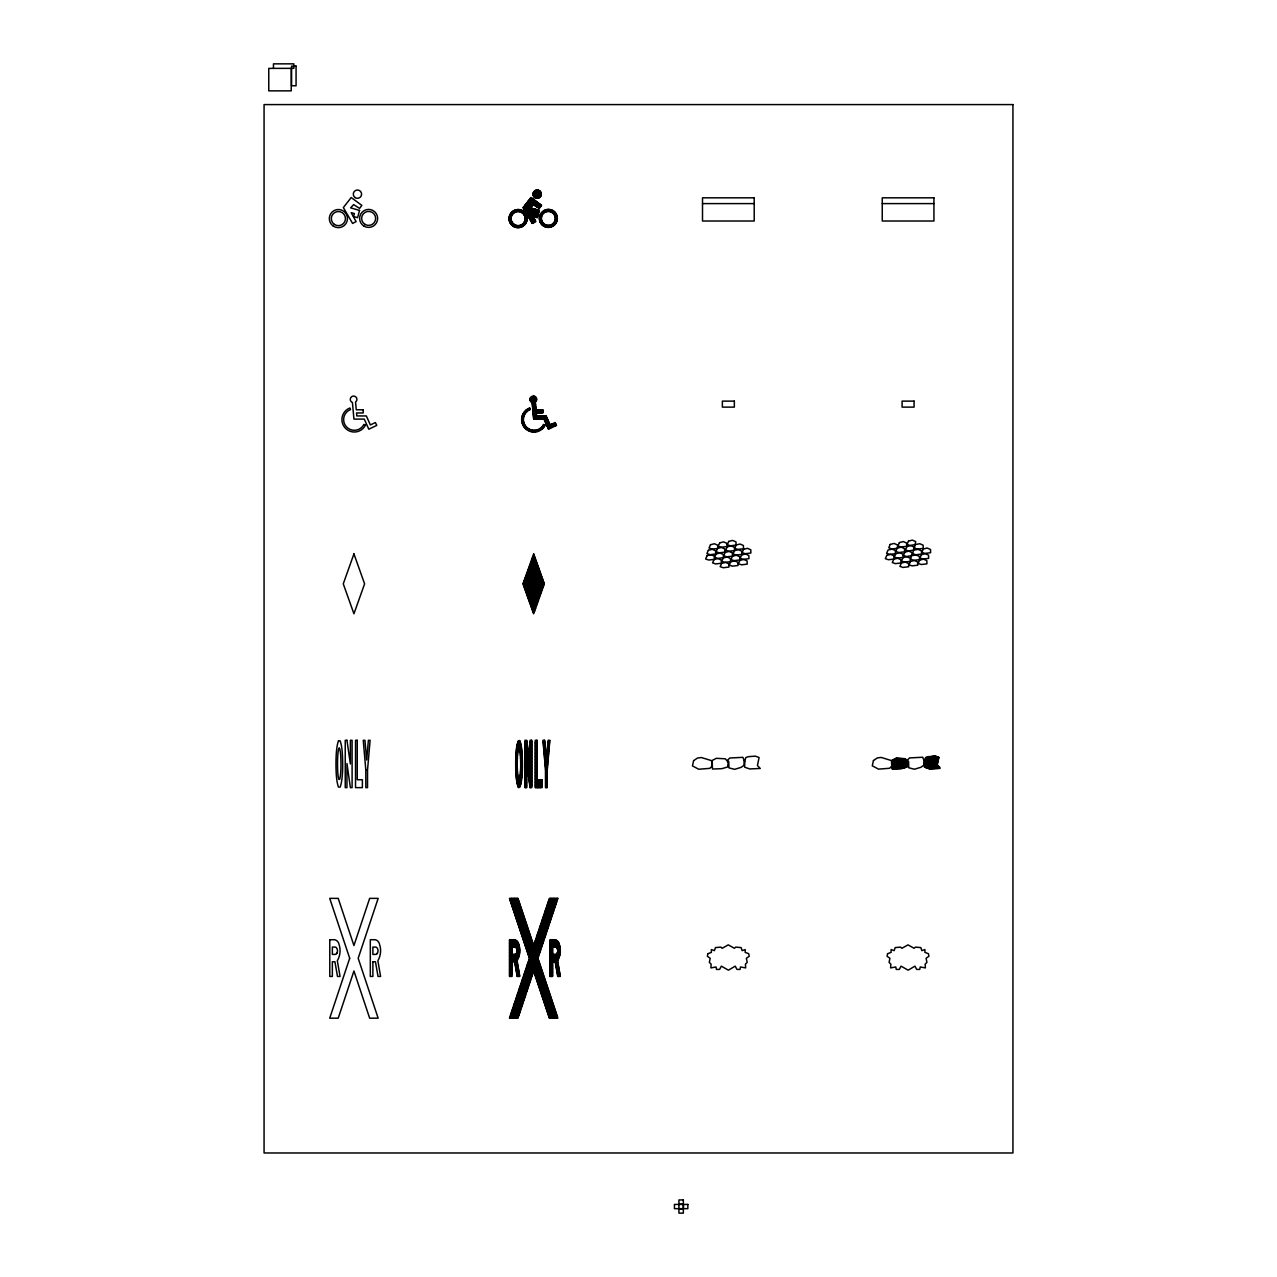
<?xml version="1.0" encoding="UTF-8"?>
<svg xmlns="http://www.w3.org/2000/svg" width="1277" height="1277" viewBox="0 0 1277 1277"><rect width="100%" height="100%" fill="white"/><g stroke="black" fill="none" stroke-linecap="round" stroke-linejoin="round"><path stroke-width="1.5" d="M550.052 976.442L550.052 939.728L554.585 939.712A10.152 10.152 0 0 1 555.399 939.824A5.81 5.81 0 0 1 559.214 944.134A19.921 19.921 0 0 1 557.586 960.783L560.332 976.442L557.762 976.442L555.192 961.757L552.622 961.757L552.622 976.442L550.052 976.442L552.622 974.016M938.419 759.288L937.238 765.434L940.08 768.371L929.528 768.85L924.468 767.094L925.538 757.532L935.211 756.064L938.914 757.437L938.419 759.288L929.033 768.674M529.428 958.277L509.459 1018.184L517.935 1018.184L533.658 970.999L549.397 1018.184L557.873 1018.184L537.904 958.277L557.873 898.369L549.397 898.369L533.658 945.555L517.935 898.369L509.459 898.369L529.428 958.277L542.118 945.634M510.417 213.77L513.29 210.897M509.603 215.43L514.966 210.066M509.252 216.627L516.163 209.715M533.339 192.54L535.542 190.337M509.092 217.649L512.668 214.057M513.593 213.131L517.169 209.556M533.036 193.689L536.691 190.034M509.044 218.543L511.486 216.084M515.621 211.966L518.063 209.508M533.036 194.551L537.553 190.034M509.076 219.357L511.151 217.266M516.802 211.631L518.877 209.54M533.163 195.269L538.271 190.161M509.172 220.107L511.039 218.223M517.76 211.519L519.627 209.636M528.055 201.223L531.392 197.871M533.387 195.892L538.894 190.385M509.315 220.809L511.055 219.069M518.59 211.519L520.33 209.779M524.991 205.118L531.886 198.238M533.69 196.435L539.437 190.688M509.507 221.464L511.135 219.82M519.356 211.615L520.984 209.971M523.203 207.768L532.365 198.589M534.057 196.913L539.916 191.055M509.731 222.07L511.295 220.506M520.042 211.774L521.607 210.21M523.506 208.295L532.86 198.957M534.488 197.328L540.331 191.47M510.002 222.661L511.518 221.144M520.681 211.982L522.181 210.482M523.825 208.837L533.355 199.308M534.967 197.696L540.698 191.965M510.305 223.204L511.774 221.735M521.255 212.237L522.74 210.769M524.129 209.364L533.834 199.675M535.526 197.983L540.985 192.524M510.624 223.73L512.077 222.278M521.814 212.541L523.251 211.104M524.448 209.907L534.329 200.026M536.164 198.19L541.193 193.162M510.992 224.209L512.412 222.789M522.309 212.892L523.746 211.455M524.751 210.45L534.808 200.393M536.899 198.302L541.304 193.896M511.375 224.672L512.795 223.252M522.788 213.259L524.193 211.854M525.07 210.976L535.302 200.744M537.777 198.27L541.272 194.774M511.79 225.103L513.21 223.683M523.219 213.674L524.624 212.269M525.39 211.519L535.781 201.112M539.022 197.871L540.889 196.019M512.237 225.502L513.657 224.082M523.618 214.137L525.039 212.716M525.693 212.046L536.276 201.463M512.716 225.885L514.136 224.449A7.071 7.071 0 0 0 525.166 219.085A7.071 7.071 0 0 0 515.014 212.221A7.071 7.071 0 0 0 514.152 224.449M523.969 214.616L525.406 213.179M526.012 212.589L530.657 207.928M533.738 204.847L536.755 201.83M513.21 226.221L514.663 224.768M524.304 215.143L525.757 213.69M526.316 213.115L531.328 208.119M534.249 205.182L537.25 202.181M513.737 226.54L515.238 225.055M524.576 215.701L526.076 214.217M526.635 213.658L531.982 208.311M534.776 205.517L537.729 202.548M514.312 226.827L515.844 225.295M524.815 216.308L526.347 214.775M526.938 214.185L532.637 208.502M535.286 205.836L538.224 202.915M514.902 227.067L516.499 225.47M525.007 216.978L526.603 215.382M527.257 214.728L533.291 208.694M535.813 206.172L538.718 203.266M515.541 227.29L517.217 225.614M525.134 217.697L526.81 216.005M527.561 215.27L533.946 208.869M536.324 206.507L539.197 203.634M516.211 227.466L518.015 225.662M525.198 218.479L526.986 216.691M527.88 215.797L534.6 209.061M536.835 206.826L539.692 203.985M516.93 227.577L518.909 225.614M525.15 219.373L527.114 217.409M528.183 216.34L531.232 213.275M531.647 212.876L535.271 209.252M537.362 207.161L540.171 204.352M517.712 227.657L519.947 225.422M524.943 220.41L527.178 218.191M528.502 216.867L531.535 213.834M532.317 213.051L535.925 209.444M537.872 207.497L540.666 204.703M518.574 227.641L521.319 224.896M524.416 221.799L527.178 219.037M528.806 217.409L531.839 214.376M532.972 213.243L536.579 209.636M538.399 207.816L541.145 205.07M519.516 227.545L527.082 219.979M529.125 217.936L532.142 214.919M533.626 213.435L537.234 209.827M538.91 208.151L541.304 205.757M520.601 227.322L526.842 221.065M529.428 218.479L532.445 215.478M534.089 213.818L537.888 210.019M521.942 226.811L526.347 222.421M529.747 219.021L532.732 216.021M533.706 215.063L538.543 210.21M530.051 219.548L533.036 216.563M533.307 216.292L539.213 210.402M530.37 220.091L533.339 217.106M533.786 216.659L538.99 211.471M530.673 220.618L533.642 217.665M534.456 216.851L538.671 212.62M530.993 221.16L533.946 218.207M535.111 217.042L538.367 213.77M531.296 221.687L534.233 218.75M535.765 217.234L538.064 214.935M531.615 222.23L534.536 219.293M536.42 217.425L537.761 216.084M531.918 222.757L534.84 219.852M540.315 214.376L544.337 210.354M532.238 223.299L535.143 220.394M539.756 215.781L545.742 209.795M533.61 222.773L535.446 220.937M539.485 216.898L546.859 209.524M539.373 217.856L542.262 214.967M544.864 212.333A7.008 7.008 0 0 1 555.367 218.399A7.008 7.008 0 0 1 544.864 224.481A7.008 7.008 0 0 1 544.864 212.333L547.817 209.412M539.373 218.702L541.64 216.436M546.396 211.679L548.663 209.412M539.421 219.5L541.416 217.505M547.466 211.455L549.461 209.476M539.548 220.219L541.352 218.415M548.376 211.391L550.179 209.588M539.708 220.905L541.4 219.213M549.174 211.439L550.866 209.763M539.932 221.544L541.528 219.931M549.892 211.567L551.504 209.971M540.171 222.134L541.719 220.602M550.563 211.759L552.095 210.21M540.458 222.709L541.943 221.208M551.169 211.982L552.67 210.497M540.762 223.236L542.23 221.783M551.744 212.269L553.196 210.817M541.113 223.746L542.549 222.31M552.271 212.589L553.707 211.152M541.48 224.209L542.901 222.805M552.749 212.94L554.17 211.519M541.895 224.656L543.3 223.252M553.212 213.339L554.617 211.934M542.326 225.071L543.731 223.667M553.627 213.77L555.032 212.365M542.773 225.47L544.21 224.05M553.995 214.249L555.431 212.812M543.268 225.821L544.704 224.385M554.346 214.744L555.782 213.307M543.779 226.157L545.247 224.688M554.649 215.286L556.118 213.818M544.337 226.46L545.838 224.944M554.904 215.877L556.421 214.376M544.912 226.715L546.476 225.151M555.112 216.515L556.676 214.951M545.534 226.955L547.163 225.311M555.272 217.202L556.916 215.574M546.189 227.146L547.929 225.406M555.351 217.968L557.107 216.228M546.891 227.29L548.775 225.406M555.367 218.814L557.251 216.93M547.641 227.386L549.748 225.279M555.24 219.788L557.347 217.681M548.456 227.418L550.946 224.928M554.872 220.985L557.363 218.495A9.003 9.003 0 0 0 543.858 210.609A9.003 9.003 0 0 0 543.858 226.205A9.003 9.003 0 0 0 557.363 218.399M549.365 227.354L557.315 219.405M550.387 227.178L557.139 220.426M551.6 226.811L556.772 221.639M553.356 225.901L555.862 223.395M532.509 557.139L534.201 555.431M531.567 559.757L534.648 556.692M530.641 562.391L535.095 557.937M529.7 565.025L535.542 559.182M528.758 567.658L535.989 560.427M527.832 570.292L536.436 561.688M526.89 572.91L536.883 562.934M525.948 575.544L537.314 564.179M525.023 578.178L537.761 565.44M524.081 580.812L538.208 566.685M523.139 583.445L538.655 567.93M523.378 584.898L539.102 569.175M523.825 586.159L539.548 570.436M524.272 587.404L539.995 571.681M524.719 588.649L540.426 572.926M525.15 589.91L540.873 574.187M525.597 591.155L541.32 575.432M526.044 592.4L541.767 576.677M526.491 593.645L542.214 577.922M526.938 594.906L542.661 579.183M527.385 596.151L543.108 580.428M527.832 597.397L543.555 581.673M528.263 598.658L543.986 582.935M528.71 599.903L544.066 584.547M529.157 601.148L543.14 587.181M529.604 602.393L542.198 589.798M530.051 603.654L541.256 592.432M530.498 604.899L540.331 595.066M530.945 606.144L539.389 597.7M531.392 607.405L538.447 600.334M531.823 608.65L537.521 602.952M532.27 609.895L536.579 605.585M532.717 611.14L535.638 608.219M533.163 612.401L534.712 610.853M517.696 742.496L519.899 740.931A34.543 34.543 0 0 1 521.415 747.253A85.304 85.304 0 0 1 522.101 754.212A167.399 167.399 0 0 1 522.389 763.997A114.403 114.403 0 0 1 522.213 772.713A98.616 98.616 0 0 1 521.415 780.758A34.543 34.543 0 0 1 519.899 787.079L518.574 787.558L520.234 786.057M517.185 744.443L520.09 741.538M516.834 746.247L520.425 742.639M516.578 747.939L520.729 743.773M516.371 749.583L521 744.954M516.211 751.179L518.414 748.976M519.116 748.274L521.239 746.151M524.959 742.432L526.731 740.66M516.068 752.76L518.031 750.796M519.579 749.264L521.431 747.396M524.959 743.868L526.906 741.921M518.51 787.526L518.191 787.079A34.543 34.543 0 0 1 516.674 780.758A85.304 85.304 0 0 1 515.972 773.798A167.399 167.399 0 0 1 515.972 754.212L517.776 752.488M519.819 750.445L521.591 748.673M524.959 745.305L527.098 743.182M515.892 755.824L517.616 754.1M520.026 751.674L521.75 749.966M524.959 746.758L527.273 744.443M530.099 741.602L531.424 740.293M515.828 757.325L517.488 755.665M520.186 752.967L521.878 751.275M524.959 748.194L527.465 745.688M530.099 743.054L531.823 741.33M515.764 758.825L517.408 757.197M520.314 754.276L521.99 752.6M524.959 749.631L527.64 746.949M530.099 744.491L531.823 742.767M515.732 760.31L517.345 758.698M520.425 755.617L522.085 753.941M524.959 751.068L527.816 748.21M530.099 745.928L531.823 744.22M515.7 761.778L517.297 760.182M520.505 756.974L522.165 755.314M524.959 752.52L528.008 749.471M530.099 747.364L531.823 745.656M535.255 742.224L536.963 740.5M515.685 763.231L517.265 761.651M520.569 758.346L522.229 756.686M524.959 753.957L528.183 750.732M530.099 748.801L531.823 747.093M535.255 743.661L536.963 741.953M515.685 764.668L517.249 763.103M520.617 759.735L522.277 758.075M524.959 755.393L528.375 751.977M530.099 750.253L531.823 748.53M535.255 745.098L536.963 743.39M515.7 766.088L517.249 764.556M520.649 761.14L522.325 759.464M524.959 756.83L528.55 753.238M530.099 751.69L531.823 749.966M535.255 746.55L536.963 744.826M515.732 767.509L517.265 765.977M520.665 762.561L522.357 760.869M524.959 758.267L528.742 754.499M530.099 753.127L531.823 751.419M535.255 747.987L536.963 746.263M515.764 768.914L517.281 767.381M520.681 763.933A144.924 144.924 0 0 0 520.521 757.405A73.284 73.284 0 0 0 520.17 752.776A29.435 29.435 0 0 0 519.388 748.482L518.542 748.482A29.435 29.435 0 0 0 517.744 752.776A73.284 73.284 0 0 0 517.393 757.405A144.924 144.924 0 0 0 517.393 770.446A73.284 73.284 0 0 0 517.744 775.075A29.435 29.435 0 0 0 518.542 779.369L519.388 779.369A29.435 29.435 0 0 0 520.17 775.075A84.841 84.841 0 0 0 520.585 769.712A98.712 98.712 0 0 0 520.681 763.933L522.373 762.289M524.959 759.719L528.917 755.761M530.099 754.563L531.823 752.855M535.255 749.423L536.963 747.715M543.076 741.602L544.385 740.293M515.812 770.302L517.329 768.786M520.681 765.434L522.389 763.726M524.959 761.156L529.093 757.022M530.099 756.016L531.823 754.292M535.255 750.86L536.963 749.152M543.204 742.927L544.768 741.346M515.86 771.691L517.377 770.175M520.665 766.886L522.405 765.146M524.959 762.592L529.285 758.267M530.099 757.453L531.823 755.729M535.255 752.313L536.963 750.589M543.316 744.252L544.896 742.671M515.94 773.064L517.456 771.547M520.633 768.355L522.405 766.583M524.959 764.029L529.46 759.528M530.099 758.889L531.823 757.181M535.255 753.749L536.963 752.025M543.427 745.576L545.008 743.996M516.02 774.421L517.536 772.888M520.585 769.855L522.389 768.052M524.959 765.482L529.652 760.789M530.099 760.326L531.823 758.618M535.255 755.186L536.963 753.478M543.539 746.901L545.119 745.321M547.929 742.512L549.796 740.644M516.116 775.762L517.664 774.213M520.489 771.388L522.357 769.52M524.959 766.918L526.683 765.194M526.89 764.987L529.827 762.05M530.099 761.778L531.823 760.054M535.255 756.622L536.963 754.915M543.651 748.226L545.231 746.646M547.785 744.092L549.669 742.208M516.227 777.086L517.808 775.522M520.377 772.936L522.293 771.021M524.959 768.355L526.683 766.647M527.066 766.248L531.823 761.491M535.255 758.059L536.963 756.351M543.779 749.551L545.343 747.971M547.641 745.672L549.525 743.789M516.371 778.395L517.983 776.767M520.234 774.532L522.229 772.537M524.959 769.792L526.683 768.084M527.241 767.509L531.823 762.944M535.255 759.512L536.963 757.788M543.89 750.876L545.471 749.296M547.514 747.253L549.381 745.369M516.531 779.672L518.207 777.98M520.026 776.161L522.117 774.07M524.959 771.244L526.683 769.52M527.433 768.77L531.823 764.38M535.255 760.948L536.963 759.224M544.002 752.201L545.582 750.621M547.37 748.833L549.254 746.949M516.69 780.933L518.478 779.146M519.723 777.916L521.99 775.65M524.959 772.681L526.683 770.957M527.609 770.031L531.823 765.817M535.255 762.385L536.963 760.677M544.114 753.526L545.694 751.945M547.242 750.397L549.11 748.53M516.898 782.178L521.846 777.23M524.959 774.117L526.683 772.409M527.784 771.292L531.823 767.254M535.255 763.822L536.963 762.114M544.241 754.851L545.806 753.27M547.099 751.977L548.982 750.11M517.137 783.376L521.654 778.858M524.959 775.554L526.683 773.846M527.96 772.553L531.823 768.69M535.255 765.274L536.963 763.55M544.353 756.176L545.933 754.595M546.955 753.558L548.839 751.674M517.424 784.541L521.447 780.518M524.959 776.991L526.683 775.283M528.151 773.814L531.823 770.143M535.255 766.711L536.963 764.987M544.465 757.5L546.045 755.92M546.827 755.138L548.695 753.254M517.728 785.658L521.16 782.226M524.959 778.443L526.683 776.719M528.327 775.075L531.823 771.579M535.255 768.147L536.963 766.439M544.577 758.825L546.157 757.245M546.684 756.718L548.567 754.835M518.079 786.76L520.777 784.062M524.959 779.88L526.683 778.156M528.502 776.336L531.823 773.016M535.255 769.584L536.963 767.876M544.688 760.15L546.269 758.57M546.556 758.283L548.424 756.415M524.959 781.316L526.683 779.608M528.678 777.597L531.823 774.453M535.255 771.037L536.963 769.313M544.816 761.475L548.296 757.995M524.959 782.753L526.683 781.045M528.854 778.858L531.823 775.905M535.255 772.473L536.963 770.749M544.928 762.8L548.152 759.56M524.959 784.206L526.683 782.482M529.045 780.119L531.823 777.342M535.255 773.91L536.963 772.202M545.04 764.125L548.009 761.14M524.959 785.642L526.683 783.918M529.221 781.38L531.823 778.778M535.255 775.347L536.963 773.639M545.151 765.45L547.881 762.72M524.959 787.079L526.683 785.371M529.396 782.641L531.823 780.215M535.255 776.783L536.963 775.075M545.263 766.775L547.737 764.3M525.853 787.638L526.683 786.808M529.572 783.902L531.823 781.668M535.255 778.236L536.963 776.512M545.391 768.1L547.61 765.881M529.763 785.163L531.823 783.104M535.255 779.672L536.963 777.948M545.502 769.424L547.466 767.461M529.939 786.424L531.823 784.541M535.255 781.109L536.963 779.401M545.534 770.813L547.338 769.025M530.099 787.638L531.823 787.638L531.823 740.293L530.099 740.293L530.099 763.965L526.683 740.293L524.959 740.293L524.959 787.638L526.683 787.638L526.683 763.47L530.099 787.638L531.823 785.978M535.255 782.546L538.064 779.752M545.534 772.266L547.258 770.542M535.255 783.998L539.501 779.752M545.534 773.702L547.258 771.994M535.255 785.435L540.937 779.752M545.534 775.139L547.258 773.431M535.255 786.871L542.118 780.008M545.534 776.576L547.258 774.868M535.925 787.638L542.118 781.46M545.534 778.028L547.258 776.304M537.362 787.638L542.118 782.897M545.534 779.465L547.258 777.741M538.814 787.638L542.118 784.333M545.534 780.901L547.258 779.193M540.251 787.638L542.118 785.77M545.534 782.338L547.258 780.63M545.534 783.791L547.258 782.067M545.534 785.227L547.258 783.503M545.534 786.664L547.258 784.956M546.013 787.638L547.258 786.393M509.986 899.982L511.598 898.369M510.353 901.067L513.051 898.369M510.704 902.137L514.487 898.369M511.071 903.222L515.924 898.369M511.423 904.308L517.361 898.369M511.79 905.377L518.143 899.024M512.157 906.462L518.51 900.109M512.508 907.548L518.877 901.179M512.875 908.617L519.228 902.264M513.226 909.703L519.595 903.35M513.593 910.788L519.947 904.419M513.945 911.858L520.314 905.505M514.312 912.943L520.665 906.59M514.663 914.029L521.032 907.66M515.03 915.098L521.383 908.745M515.397 916.184L521.75 909.831M515.748 917.269L522.117 910.9M516.116 918.339L522.469 911.986M516.467 919.424L522.836 913.071M516.834 920.509L523.187 914.14M517.185 921.579L523.554 915.226M517.552 922.664L523.905 916.311M517.919 923.75L524.272 917.381M518.27 924.819L524.624 918.466M518.638 925.905L524.991 919.552M518.989 926.99L525.358 920.621M519.356 928.06L525.709 921.707M519.707 929.145L526.076 922.792M548.839 900.014L550.499 898.369M509.507 940.782L510.577 939.728M520.074 930.231L526.427 923.862M548.12 902.185L551.935 898.369M509.507 942.234L512.013 939.728M520.425 931.3L526.794 924.947M547.402 904.339L553.372 898.369M509.507 943.671L513.45 939.728M520.793 932.386L527.146 926.033M546.684 906.51L554.809 898.369M509.507 945.108L514.807 939.808A5.81 5.81 0 0 1 518.685 944.134A19.921 19.921 0 0 1 517.057 960.783L519.787 976.442L517.217 976.442L514.647 961.757L512.077 961.757L512.077 976.442L509.507 976.442L509.507 939.728L514.056 939.712A10.152 10.152 0 0 1 514.87 939.824M521.16 933.471L527.513 927.102M545.965 908.665L556.261 898.369M509.507 946.544L515.812 940.239M521.511 934.556L527.864 928.187M545.231 910.82L557.698 898.369M509.507 947.997L516.674 940.83M521.878 935.626L528.231 929.273M544.513 912.991L557.235 900.269M509.507 949.434L517.408 941.532M522.229 936.711L528.598 930.342M543.794 915.146L556.517 902.424M509.507 950.87L512.077 948.3M513.306 947.071L517.999 942.378M522.596 937.797L528.949 931.428M543.076 917.301L555.798 904.579M509.507 952.307L512.077 949.737M514.743 947.071L518.462 943.352M522.947 938.866L529.317 932.513M542.358 919.472L555.08 906.75M509.507 953.743L512.077 951.173M515.796 947.454L518.797 944.469M523.315 939.952L529.668 933.583M541.64 921.627L554.362 908.905M509.507 955.196L512.077 952.626M516.483 948.22L519.132 945.571M523.666 941.037L530.035 934.668M540.921 923.782L553.643 911.06M509.507 956.633L512.077 954.063M516.946 949.194L519.404 946.736M524.033 942.107L530.386 935.754M540.203 925.953L552.909 913.231M509.507 958.069L513.162 954.414M517.201 950.375L519.611 947.965M524.4 943.192L530.753 936.823M539.469 928.108L552.191 915.386M509.507 959.506L514.615 954.414A2.315 2.315 0 0 0 516.626 953.105M517.057 951.956L519.739 949.274M524.751 944.278L531.12 937.909M538.75 930.263L551.472 917.54M509.507 960.958L519.803 950.663M525.118 945.347L531.471 938.994M538.032 932.433L550.754 919.711M509.507 962.395L519.739 952.163M525.47 946.433L531.839 940.064M537.314 934.588L550.036 921.866M509.507 963.832L519.563 953.791M525.837 947.518L532.19 941.149M536.595 936.743L549.318 924.037M509.507 965.268L512.077 962.698M513.035 961.757L519.18 955.595M526.188 948.588L532.557 942.234M535.877 938.914L548.599 926.192M509.507 966.705L512.077 964.135M514.471 961.757L518.526 957.702M526.555 949.673L532.908 943.32M535.159 941.069L547.881 928.347M509.507 968.158L512.077 965.588M514.839 962.826L517.281 960.384M526.906 950.758L533.275 944.389M534.44 943.224L547.147 930.518M509.507 969.594L512.077 967.024M515.046 964.055L517.249 961.868M527.273 951.828L546.428 932.673M509.507 971.031L512.077 968.461M515.269 965.284L517.456 963.097M527.64 952.913L545.71 934.828M509.507 972.467L512.077 969.897M515.477 966.497L517.664 964.311M527.992 953.999L544.992 936.999M509.507 973.92L512.077 971.35M515.7 967.727L517.887 965.54M528.359 955.068L544.273 939.154M509.507 975.357L512.077 972.787M515.908 968.956L518.095 966.769M528.71 956.154L543.555 941.309M509.858 976.442L512.077 974.223M516.131 970.185L518.318 967.998M529.077 957.239L542.837 943.48M516.339 971.414L518.526 969.227M516.562 972.627L518.749 970.44M528.678 960.512L541.4 947.789M516.77 973.856L518.957 971.669M527.96 962.666L540.666 949.96M550.052 940.59L550.898 939.728M516.977 975.085L519.164 972.898M527.241 964.837L539.948 952.115M550.052 942.027L552.334 939.728M517.201 976.314L519.388 974.128M526.507 966.992L539.229 954.27M550.052 943.464L553.787 939.728M518.51 976.442L519.595 975.341M525.789 969.163L538.511 956.441M550.052 944.9L555.16 939.792M525.07 971.318L537.952 958.436M550.052 946.353L556.213 940.175M524.352 973.473L538.319 959.522M550.052 947.789L557.091 940.734M523.634 975.644L538.671 960.591M550.052 949.226L557.841 941.436M522.916 977.799L539.038 961.677M550.052 950.663L552.622 948.093M553.643 947.071L558.464 942.25M522.197 979.954L539.389 962.762M550.052 952.099L552.622 949.529M557.155 953.105A2.315 2.315 0 0 1 555.192 954.414L552.622 954.414L552.622 947.071L555.192 947.071L558.943 943.208M521.479 982.125L539.756 963.832M550.052 953.552L552.622 950.982M556.213 947.374L559.278 944.31M520.745 984.28L533.467 971.558M533.754 971.27L540.107 964.917M550.052 954.988L552.622 952.419M556.932 948.093L559.613 945.411M520.026 986.435L532.748 973.712M534.121 972.356L540.474 966.003M550.052 956.425L552.622 953.855M557.426 949.034L559.901 946.576M519.308 988.606L532.03 975.883M534.472 973.441L540.841 967.072M550.052 957.862L553.5 954.414M557.714 950.2L560.124 947.789M518.59 990.76L531.312 978.038M534.84 974.511L541.193 968.158M550.052 959.314L554.936 954.414M557.666 951.7L560.268 949.082M517.871 992.915L530.593 980.193M535.191 975.596L541.56 969.243M550.052 960.751L560.332 950.471M517.153 995.086L529.875 982.364M535.558 976.682L541.911 970.312M550.052 962.188L560.284 951.94M516.435 997.241L529.157 984.519M535.909 977.751L542.278 971.398M550.052 963.624L560.124 953.552M515.716 999.396L528.439 986.69M536.276 978.836L542.629 972.483M550.052 965.061L552.622 962.491M553.356 961.757L559.789 955.324M514.998 1001.567L527.704 988.845M536.643 979.922L542.996 973.553M550.052 966.513L552.622 963.943M554.793 961.757L559.182 957.383M514.264 1003.722L526.986 991M536.994 980.991L543.348 974.638M550.052 967.95L552.622 965.38M555.335 962.65L558.049 959.937M513.546 1005.877L526.268 993.171M537.362 982.077L543.715 975.724M550.052 969.387L552.622 966.817M555.559 963.88L557.746 961.693M512.827 1008.048L525.549 995.326M537.713 983.162L544.082 976.793M550.052 970.823L552.622 968.253M555.766 965.109L557.953 962.922M512.109 1010.203L524.831 997.481M538.08 984.232L544.433 977.879M550.052 972.276L552.622 969.706M555.99 966.338L558.177 964.135M511.391 1012.358L524.113 999.652M538.431 985.317L544.8 978.964M550.052 973.712L552.622 971.143M556.197 967.551L558.384 965.364M510.672 1014.529L523.394 1001.807M538.798 986.403L545.151 980.034M550.052 975.149L552.622 972.579M556.421 968.78L558.608 966.593M509.954 1016.684L522.676 1003.961M539.149 987.472L545.518 981.119M556.628 970.009L558.815 967.822M509.89 1018.184L521.942 1006.132M539.517 988.558L545.87 982.205M551.632 976.442L552.622 975.468M556.836 971.238L559.023 969.051M511.327 1018.184L521.224 1008.287M539.884 989.643L546.237 983.274M557.059 972.451L559.246 970.265M512.779 1018.184L520.505 1010.442M540.235 990.713L546.588 984.359M557.267 973.681L559.454 971.494M514.216 1018.184L519.787 1012.613M540.602 991.798L546.955 985.445M557.49 974.91L559.677 972.723M515.653 1018.184L519.069 1014.768M540.953 992.883L547.322 986.514M557.698 976.139L559.885 973.952M517.089 1018.184L518.35 1016.923M541.32 993.953L547.673 987.6M558.831 976.442L560.108 975.181M541.671 995.038L548.041 988.685M542.039 996.124L548.392 989.755M542.39 997.209L548.759 990.84M542.757 998.279L549.11 991.926M543.124 999.364L549.477 992.995M543.475 1000.45L549.844 994.081M543.842 1001.519L550.195 995.166M544.194 1002.605L550.563 996.236M544.561 1003.69L550.914 997.321M544.912 1004.76L551.281 998.406M545.279 1005.845L551.632 999.476M545.63 1006.93L551.999 1000.561M545.997 1008L552.35 1001.647M546.364 1009.085L552.718 1002.716M546.716 1010.171L553.085 1003.802M547.083 1011.24L553.436 1004.887M547.434 1012.326L553.803 1005.973M547.801 1013.411L554.154 1007.042M548.152 1014.481L554.521 1008.128M548.519 1015.566L554.872 1009.213M548.871 1016.652L555.24 1010.283M549.238 1017.721L555.591 1011.368M550.227 1018.184L555.958 1012.453M551.664 1018.184L556.325 1013.523M553.101 1018.184L556.676 1014.608M554.537 1018.184L557.043 1015.694M555.99 1018.184L557.395 1016.763M892.016 760.789L892.942 759.879M892.096 761.571L894.666 758.985M892.16 762.337L896.278 758.219M892.24 763.119L897.092 758.267M892.288 763.917L897.891 758.315M892.288 764.763L898.689 758.346M892.288 765.609L899.503 758.394M892.288 766.455L900.301 758.442M892.288 767.301L901.099 758.474M892.288 768.147L901.913 758.522M892.288 768.946L901.738 768.562L907.404 766.902L908.075 762.209L905.154 758.698L896.183 758.219L891.984 760.358L892.288 768.946L902.711 758.57M893.23 768.898L903.525 758.618M894.108 768.866L904.324 758.65M895.001 768.834L905.122 758.698M895.879 768.802L905.521 759.145M896.757 768.754L905.904 759.607M897.651 768.722L906.287 760.07M898.529 768.69L906.67 760.533M899.407 768.658L907.069 760.996M900.285 768.61L907.452 761.459M901.179 768.578L907.835 761.922M902.169 768.435L908.011 762.592M903.366 768.084L907.883 763.566M904.563 767.732L907.739 764.556M905.776 767.381L907.596 765.546M925.202 758.969L927.23 756.926M924.931 760.07L928.459 756.543M924.66 761.188L929.369 756.479M924.548 762.146L930.294 756.415M924.532 763.007L931.204 756.351M924.516 763.869L932.114 756.287M924.5 764.731L933.024 756.223M924.484 765.593L933.934 756.16M924.484 766.455L934.844 756.08M924.644 767.142L935.578 756.207M925.266 767.365L936.201 756.431M925.889 767.589L936.823 756.654M926.527 767.796L937.43 756.894M927.15 768.02L938.052 757.117M927.788 768.243L938.675 757.341M928.411 768.451L938.723 758.155M929.72 768.834L938.132 760.438M930.614 768.802L937.845 761.555M931.508 768.754L937.557 762.688M932.386 768.722L937.334 763.774M933.279 768.674L937.286 764.668M934.157 768.626L937.318 765.482M935.051 768.594L937.861 765.785M935.945 768.546L938.387 766.104M936.823 768.515L938.93 766.423M937.717 768.467L939.457 766.727M938.595 768.435L939.744 767.301M530.163 398.36L533.994 396.141M530.003 399.414L534.999 396.524M530.131 400.292L535.702 397.083M530.45 401.058L536.196 397.738M530.961 401.728L536.516 398.52M531.663 402.271L536.627 399.398M532.19 402.925L536.452 400.467M532.27 403.835L535.302 402.079A3.32 3.32 0 0 0 535.558 396.939A3.32 3.32 0 0 0 530.482 397.658A3.32 3.32 0 0 0 532.158 402.494L533.658 419.095L544.018 419.111L546.748 417.467M532.349 404.745L535.382 402.989M532.445 405.655L535.462 403.899M525.422 410.651L529.716 408.177M532.525 406.565L535.542 404.809M523.841 412.535L530.019 408.959M532.605 407.459L535.622 405.719M522.979 413.987L526.603 411.88M532.685 408.369L535.717 406.629M522.421 415.264L525.086 413.716M532.764 409.278L535.797 407.539M522.038 416.43L524.32 415.121M532.844 410.188L535.877 408.448M521.814 417.515L523.841 416.35M532.94 411.098L535.957 409.358M521.686 418.553L523.554 417.467M533.02 412.008L536.867 409.789M521.639 419.526L523.394 418.521M533.1 412.918L538.511 409.789M521.67 420.468L523.347 419.51M533.179 413.828L540.171 409.789M521.766 421.378L523.378 420.436M533.259 414.738L541.815 409.789M521.926 422.24L523.49 421.33M533.339 415.648L536.372 413.892M538 412.95L542.917 410.125M522.133 423.07L523.666 422.192M533.435 416.557L536.452 414.802M539.644 412.966L542.901 411.082M522.405 423.868L523.905 423.006M533.515 417.451L536.532 415.711M541.288 412.966L542.901 412.04M522.708 424.65L524.193 423.788M533.594 418.361L537.809 415.935M523.075 425.401L524.56 424.539M533.978 419.095L539.453 415.935M523.49 426.119L524.959 425.257M535.638 419.095L541.113 415.935M523.937 426.805L525.422 425.943M537.282 419.111L542.757 415.951M524.448 427.476L525.948 426.598M538.926 419.111L544.401 415.951M525.007 428.098L526.539 427.22M540.586 419.111L546.061 415.951L550.1 424.938L555.112 422.543L556.469 425.401L548.519 429.2L544.018 419.111M525.613 428.705L527.178 427.811M542.23 419.111L546.412 416.701M526.284 429.28L527.88 428.354M527.002 429.822L528.662 428.864M544.321 419.814L547.083 418.217M527.8 430.317L529.54 429.311M544.672 420.58L547.434 418.984M528.646 430.78L530.514 429.71M545.008 421.33L547.769 419.75M529.604 431.195L531.615 430.03M545.343 422.096L548.104 420.5M530.641 431.546L532.892 430.253M545.694 422.863L548.456 421.266M531.823 431.818L534.44 430.301M543.156 425.273L544.146 424.698M546.029 423.613L548.791 422.017M533.179 431.993L536.611 429.998M541.815 427.013L545.04 425.145L543.635 424.427A10.727 10.727 0 0 1 526.092 426.757A10.727 10.727 0 0 1 530.258 409.566L529.652 407.97A12.435 12.435 0 0 0 524.831 427.907A12.435 12.435 0 0 0 545.151 425.209M546.364 424.379L549.126 422.783M534.824 431.993L544.433 426.454M546.7 425.129L549.461 423.533M537.09 431.642L542.996 428.242M547.051 425.895L549.812 424.299M547.386 426.662L551.648 424.187M547.721 427.412L555.335 423.022M548.072 428.178L555.687 423.772M548.408 428.928L556.054 424.523M554.729 426.247L556.405 425.273M702.51 203.602L754.212 203.602M882.247 203.602L933.934 203.602M514.647 954.414L512.077 954.414L512.077 947.071L514.647 947.071A2.155 2.155 0 0 1 516.211 947.837A4.725 4.725 0 0 1 516.307 953.536M678.933 1204.163L683.339 1204.163M678.933 1208.936L683.339 1208.936M546.061 415.951L536.563 415.935L536.292 412.95L542.901 412.966L542.917 409.805L536.005 409.773L535.302 402.047M519.627 740.532L518.239 740.804A34.543 34.543 0 0 0 516.674 747.253A85.304 85.304 0 0 0 515.972 754.212M683.418 1204.434L683.418 1208.665M291.236 68.399L291.236 90.859L268.761 90.859L268.761 68.399L293.838 68.335L293.838 63.85L273.47 63.85L273.47 68.335M555.192 947.071A2.155 2.155 0 0 1 556.74 947.837A4.725 4.725 0 0 1 556.852 953.536M336.889 953.105A2.315 2.315 0 0 1 334.925 954.414L332.355 954.414L332.355 947.071L334.925 947.071A2.155 2.155 0 0 1 336.49 947.837A4.725 4.725 0 0 1 336.585 953.536M377.433 953.105A2.315 2.315 0 0 1 375.454 954.414L372.884 954.414L372.884 947.071L375.454 947.071A2.155 2.155 0 0 1 377.018 947.837A4.725 4.725 0 0 1 377.114 953.536M329.785 939.728L329.785 976.442L332.355 976.442L332.355 961.757L334.925 961.757L337.495 976.442L340.065 976.442L337.32 960.783A19.921 19.921 0 0 0 338.964 944.134A5.81 5.81 0 0 0 335.133 939.824A10.152 10.152 0 0 0 334.335 939.712L329.785 939.728M365.813 769.887L365.813 787.638L367.537 787.638L367.537 769.887L370.107 740.293L368.383 740.293L366.675 760.023L364.967 740.293L363.243 740.293L365.813 769.887M372.884 961.757L372.884 976.442L370.314 976.442L370.314 939.728L374.863 939.712A10.152 10.152 0 0 1 375.677 939.824A5.81 5.81 0 0 1 379.492 944.134A19.921 19.921 0 0 1 377.864 960.783L380.594 976.442L378.024 976.442L375.454 961.757L372.884 961.757M545.534 769.887L545.534 787.638L547.258 787.638L547.258 769.887L549.828 740.293L548.12 740.293L546.396 760.023L544.688 740.293L542.964 740.293L545.534 769.887M363.179 409.805L363.179 412.966L356.554 412.95L356.826 415.935L366.339 415.951L370.362 424.938L375.39 422.543L376.747 425.401L368.798 429.2L364.28 419.111L353.937 419.095L352.42 402.494A3.32 3.32 0 0 1 350.76 397.658A3.32 3.32 0 0 1 355.836 396.939A3.32 3.32 0 0 1 355.565 402.047L356.267 409.773L363.179 409.805M744.746 761.715L744.651 767.19L749.711 768.946L760.262 768.467L757.421 765.53L759.097 757.532L755.377 756.16L748.45 756.654L745.72 757.628L744.746 761.715M744.172 760.645L743.98 765.322L741.043 767.381L734.61 769.329L728.959 767.876L728.768 761.715L727.682 760.07L729.837 758.011L742.911 757.341L744.172 760.645M923.989 760.549L923.798 765.226L920.877 767.285L914.428 769.233L908.777 767.78L908.586 761.619L907.5 759.975L909.655 757.915L922.728 757.245L923.989 760.549M728.257 762.305L727.587 766.998L721.92 768.658L712.47 769.041L712.167 760.453L716.365 758.315L725.32 758.793L728.257 762.305M707.841 953.696L707.362 956.281L710.188 958.277L709.358 962.379L711.129 964.151L710.89 967.902L716.062 966.976L716.525 969.435L719.59 969.435L721.345 966.146L728.433 970.185L735.217 966.146L736.973 969.435L740.037 969.435L740.5 966.976L745.672 967.902L745.433 964.151L747.205 962.379L746.375 958.277L749.2 956.281L748.721 953.696L745.193 952.403L745.193 949.577L742.145 950.631L741.091 947.582L735.68 947.119L734.387 948.284L728.273 944.868L722.175 948.284L720.882 947.119L715.471 947.582L714.418 950.631L711.369 949.577L711.369 952.403L707.841 953.696M887.563 953.696L887.084 956.281L889.909 958.277L889.095 962.379L890.851 964.151L890.612 967.902L895.784 966.976L896.262 969.435L899.311 969.435L901.067 966.146L908.155 970.185L914.939 966.146L916.694 969.435L919.759 969.435L920.222 966.976L925.394 967.902L925.155 964.151L926.926 962.379L926.096 958.277L928.922 956.281L928.443 953.696L924.931 952.403L924.931 949.577L921.866 950.631L920.813 947.582L915.401 947.119L914.109 948.284L908.011 944.868L901.897 948.284L900.604 947.119L895.193 947.582L894.139 950.631L891.091 949.577L891.091 952.403L887.563 953.696M693.619 760.645L692.453 765.913L698.711 769.233L709.82 768.355L711.975 766.216L711.592 760.645L701.344 757.532L697.545 758.011L693.619 760.645M873.452 760.549L872.287 765.817L878.528 769.137L889.654 768.259L891.793 766.12L891.41 760.549L881.162 757.437L877.363 757.915L873.452 760.549M359.539 210.418L357.608 217.681L353.521 216.499L354.431 213.594L351.175 212.652L356.107 221.639L352.58 223.427L343.353 207.56L351.207 197.536L361.854 205.389L359.587 208.406L353.633 204.607L350.632 207.848L359.539 210.418M539.261 210.418L537.33 217.681L533.243 216.499L534.153 213.594L530.897 212.652L535.829 221.639L532.317 223.427L523.091 207.56L530.929 197.536L541.592 205.389L539.309 208.406L533.355 204.607L530.37 207.848L539.261 210.418M349.69 958.277L329.721 1018.184L338.213 1018.184L353.937 970.999L369.66 1018.184L378.152 1018.184L358.183 958.277L378.152 898.369L369.66 898.369L353.937 945.555L338.213 898.369L329.721 898.369L349.69 958.277M353.937 553.899L343.274 583.844L353.937 613.79L364.599 583.844L353.937 553.899M533.658 553.899L522.995 583.844L533.658 613.79L544.321 583.844L533.658 553.899M338.485 740.868L338.453 740.931A34.543 34.543 0 0 0 336.952 747.253A85.304 85.304 0 0 0 336.25 754.212A167.399 167.399 0 0 0 336.25 773.798A85.304 85.304 0 0 0 336.952 780.758A34.543 34.543 0 0 0 338.453 787.079L340.177 787.079A34.543 34.543 0 0 0 341.677 780.758A98.616 98.616 0 0 0 342.491 772.713A114.403 114.403 0 0 0 342.667 763.997A167.399 167.399 0 0 0 342.38 754.212A85.304 85.304 0 0 0 341.677 747.253A34.543 34.543 0 0 0 340.177 740.931L338.485 740.868M710.507 544.72L709.038 548.041L712.183 549.11L717.834 548.424L717.738 545.215L714.418 543.747L710.507 544.72M708.368 550.275L706.899 553.611L710.028 554.681L715.695 553.995L715.599 550.77L712.279 549.302L708.368 550.275M707.091 555.655L705.622 558.975L708.751 560.044L714.418 559.358L714.322 556.149L711.002 554.681L707.091 555.655M719.685 542.869L718.217 546.189L721.345 547.258L727.012 546.572L726.916 543.363L723.58 541.895L719.685 542.869M717.546 548.424L716.078 551.744L719.206 552.829L724.857 552.127L724.761 548.918L721.441 547.45L717.546 548.424M716.078 553.995L714.609 557.315L717.738 558.384L723.389 557.698L723.293 554.489L719.973 553.021L716.078 553.995M714.035 559.549L712.566 562.87L715.695 563.939L721.345 563.253L721.25 560.044L717.929 558.576L714.035 559.549M728.768 541.4L727.299 544.72L730.428 545.79L736.079 545.103L735.983 541.895L732.663 540.426L728.768 541.4M727.204 546.859L725.719 550.179L728.864 551.249L734.514 550.563L734.419 547.354L731.098 545.886L727.204 546.859M725.144 552.43L723.676 555.75L726.821 556.82L732.471 556.133L732.375 552.925L729.055 551.441L725.144 552.43M723.197 557.985L721.728 561.305L724.857 562.375L730.524 561.688L730.428 558.48L727.108 557.011L723.197 557.985M721.633 563.349L720.164 566.669L723.293 567.738L728.959 567.052L728.864 563.843L725.528 562.375L721.633 563.349M736.175 545.008L734.706 548.328L737.835 549.397L743.501 548.711L743.406 545.502L740.069 544.034L736.175 545.008M734.514 550.658L733.046 553.995L736.175 555.064L741.825 554.378L741.729 551.153L738.409 549.685L734.514 550.658M732.471 556.229L731.003 559.549L734.131 560.619L739.782 559.933L739.686 556.724L736.366 555.256L732.471 556.229M730.715 561.784L729.247 565.104L732.375 566.174L738.026 565.488L737.93 562.279L734.61 560.811L730.715 561.784M743.581 549.302L742.097 552.638L745.241 553.707L750.892 553.021L750.796 549.796L747.476 548.328L743.581 549.302M741.618 554.968L740.149 558.288L743.294 559.358L748.945 558.672L748.849 555.463L745.529 553.995L741.618 554.968M739.878 560.427L738.409 563.748L741.538 564.817L747.205 564.131L747.109 560.922L743.789 559.454L739.878 560.427M890.245 544.417L888.776 547.737L895.321 550.467L895.416 553.691L889.766 554.378L886.621 553.308L888.106 549.972L897.555 548.12L897.46 544.912L894.139 543.443L890.245 544.417M886.813 555.351L885.344 558.672L888.489 559.741L894.139 559.055L894.044 555.846L890.723 554.378L886.813 555.351M899.407 542.565L897.939 545.886L901.067 546.955L906.734 546.269L906.638 543.06L903.318 541.592L899.407 542.565M897.268 548.12L895.8 551.441L898.928 552.526L904.595 551.824L904.499 548.615L901.163 547.147L897.268 548.12M895.8 553.691L894.331 557.011L897.46 558.081L903.11 557.395L903.015 554.186L899.694 552.718L895.8 553.691M893.756 559.246L892.288 562.566L895.416 563.636L901.067 562.949L900.971 559.741L897.651 558.272L893.756 559.246M908.49 541.097L907.021 544.417L910.15 545.487L919.807 543.731L923.127 545.199L923.223 548.408L917.556 549.094L914.428 548.025L915.705 541.592L912.385 540.123L908.49 541.097M906.925 546.556L905.457 549.876L908.586 550.946L918.131 549.381L921.467 550.85L921.563 554.074L915.896 554.761L912.768 553.691L914.14 547.051L910.82 545.582L906.925 546.556M904.882 552.111L903.414 555.447L906.542 556.517L916.088 554.952L919.424 556.421L919.52 559.629L913.853 560.316L910.724 559.246L912.097 552.622L908.777 551.137L904.882 552.111M902.919 557.682L901.45 561.002L904.595 562.072L910.246 561.385L910.15 558.177L906.83 556.708L902.919 557.682M901.354 563.045L899.886 566.365L903.015 567.435L908.681 566.749L908.586 563.54L905.265 562.072L901.354 563.045M910.437 561.481L908.969 564.801L912.097 565.871L917.748 565.184L917.652 561.976L914.332 560.507L910.437 561.481M923.303 548.998L921.834 552.334L924.963 553.404L930.614 552.718L930.518 549.493L927.198 548.025L923.303 548.998M921.356 554.665L919.887 557.985L923.016 559.055L928.666 558.368L928.571 555.16L925.25 553.691L921.356 554.665M919.616 560.124L918.131 563.444L921.276 564.514L926.926 563.827L926.831 560.619L923.51 559.15L919.616 560.124M339.235 748.162L338.82 748.482A29.435 29.435 0 0 0 338.022 752.776A73.284 73.284 0 0 0 337.671 757.405A144.924 144.924 0 0 0 337.671 770.446A73.284 73.284 0 0 0 338.022 775.075A29.435 29.435 0 0 0 338.82 779.369L339.65 779.369A29.435 29.435 0 0 0 340.448 775.075A84.841 84.841 0 0 0 340.863 769.712A98.712 98.712 0 0 0 340.943 763.933A144.924 144.924 0 0 0 340.799 757.405A73.284 73.284 0 0 0 340.448 752.776A29.435 29.435 0 0 0 339.65 748.482L339.235 748.162M296.072 66.101L291.587 66.101L291.587 85.767L296.072 85.767L296.072 66.101M1012.932 104.586L264.068 104.586L264.068 1152.971L1012.932 1152.971L1012.932 104.586M754.212 197.823L702.51 197.823L702.51 221.017L754.212 221.017L754.212 197.823M933.934 197.823L882.247 197.823L882.247 221.017L933.934 221.017L933.934 197.823M734.355 401.122L722.367 401.122L722.367 407.124L734.355 407.124L734.355 401.122M914.077 401.122L902.089 401.122L902.089 407.124L914.077 407.124L914.077 401.122M346.945 740.293L345.237 740.293L345.237 787.638L346.945 787.638L346.945 763.47L350.377 787.638L352.101 787.638L352.101 740.293L350.377 740.293L350.377 763.965L346.945 740.293M357.241 740.293L355.533 740.293L355.533 787.638L362.381 787.638L362.381 779.752L357.241 779.752L357.241 740.293M536.963 740.293L535.255 740.293L535.255 787.638L542.118 787.638L542.118 779.752L536.963 779.752L536.963 740.293M683.339 1199.949L678.933 1199.949L678.933 1213.15L683.339 1213.15L683.339 1199.949M687.84 1204.434L674.432 1204.434L674.432 1208.665L687.84 1208.665L687.84 1204.434M365.43 425.209L363.913 424.427A10.727 10.727 0 0 1 346.37 426.757A10.727 10.727 0 0 1 350.521 409.566L349.914 407.97A12.435 12.435 0 0 0 345.093 427.907A12.435 12.435 0 0 0 365.43 425.209M534.84 197.6A4.15 4.15 0 0 0 541.304 194.455A4.15 4.15 0 0 0 535.35 190.433A4.15 4.15 0 0 0 534.84 197.6M513.577 226.444A9.083 9.083 0 0 0 527.193 218.59A9.083 9.083 0 0 0 513.577 210.721A9.083 9.083 0 0 0 513.577 226.444M334.414 224.449A7.071 7.071 0 0 0 345.444 219.085A7.071 7.071 0 0 0 335.292 212.221A7.071 7.071 0 0 0 334.414 224.449M365.142 224.481A7.008 7.008 0 0 0 375.646 218.399A7.008 7.008 0 0 0 365.142 212.333A7.008 7.008 0 0 0 365.142 224.481M364.137 226.205A9.003 9.003 0 0 0 377.641 218.399A9.003 9.003 0 0 0 364.137 210.609A9.003 9.003 0 0 0 364.137 226.205M333.297 226.093A9.083 9.083 0 0 0 347.44 219.229A9.083 9.083 0 0 0 334.414 210.418A9.083 9.083 0 0 0 333.297 226.093M355.118 197.6A4.15 4.15 0 0 0 361.583 194.455A4.15 4.15 0 0 0 355.629 190.433A4.15 4.15 0 0 0 355.118 197.6"/></g></svg>
